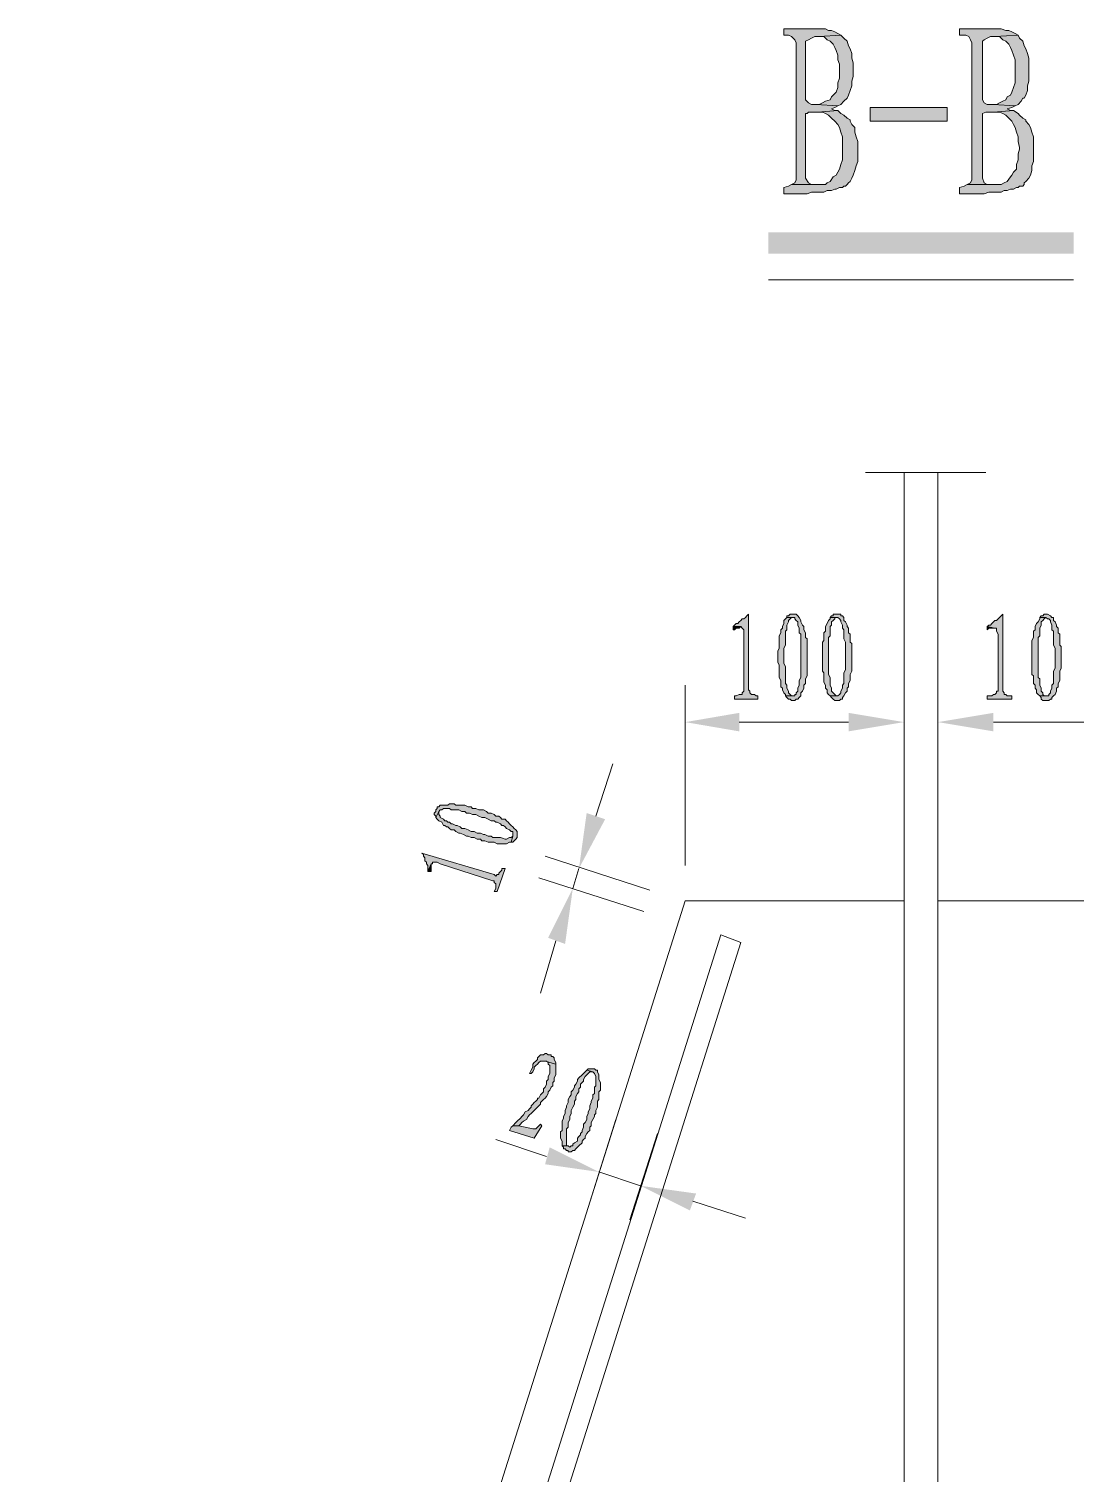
# Model space of a CAD drawing. Header units: millimetres. Extents: x 24 to 410, y 10 to 282.
# Drawn here: x 232.54 to 261.28, y 112.63 to 152.32 of the extents above; entities that cross this region are included whole.
import ezdxf

# ---------------------------------------------------------------- set-up
doc = ezdxf.new("R2010")
doc.units = ezdxf.units.MM

msp = doc.modelspace()

# ---------------------------------------------------------------- hatches: boundary and pattern name
h = msp.add_hatch(color=256)
h.dxf.hatch_style = 2
h.paths.add_polyline_path([(254.211667, 152.315333), (253.280333, 152.315333), (253.280333, 152.146), (253.407333, 152.146), (253.492, 152.103667), (253.576667, 152.019), (253.619, 151.934333), (253.619, 148.166667), (253.576667, 148.082), (253.492, 148.039667), (254.042333, 148.039667), (253.957667, 148.082), (253.873, 148.209), (253.873, 149.987), (253.915333, 149.987), (253.957667, 150.029333), (254.211667, 150.029333), (254.762, 150.071667), (254.677333, 150.071667), (254.592667, 150.114), (254.677333, 150.156333), (254.762, 150.198667), (254.169333, 150.241), (254.042333, 150.241), (253.957667, 150.283333), (253.873, 150.368), (253.873, 151.976667), (253.957667, 152.019), (254.042333, 152.061333), (254.127, 152.103667), (254.254, 152.103667), (254.846667, 152.146), (254.762, 152.188333), (254.677333, 152.230667), (254.592667, 152.273), (254.508, 152.273), (254.423333, 152.315333)])
h = msp.add_hatch(color=256)
h.dxf.hatch_style = 2
h.paths.add_polyline_path([(254.846667, 152.146), (254.254, 152.103667), (254.381, 152.103667), (254.465667, 152.019), (254.550333, 151.976667), (254.635, 151.892), (254.677333, 151.807333), (254.719667, 151.722667), (254.762, 151.595667), (254.762, 151.468667), (254.804333, 151.341667), (254.804333, 150.960667), (254.762, 150.833667), (254.762, 150.706667), (254.719667, 150.579667), (254.635, 150.495), (254.592667, 150.452667), (254.550333, 150.368), (254.423333, 150.325667), (254.338667, 150.283333), (254.254, 150.241), (254.169333, 150.241), (254.762, 150.198667), (254.846667, 150.241), (254.931333, 150.325667), (255.016, 150.410333), (255.058333, 150.495), (255.100667, 150.622), (255.143, 150.749), (255.143, 150.876), (255.185333, 151.003), (255.185333, 151.384), (255.143, 151.511), (255.143, 151.638), (255.100667, 151.765), (255.058333, 151.849667), (255.016, 151.976667), (254.931333, 152.061333)])
h = msp.add_hatch(color=256)
h.dxf.hatch_style = 2
h.paths.add_polyline_path([(259.037667, 152.315333), (258.106333, 152.315333), (258.106333, 152.146), (258.275667, 152.146), (258.360333, 152.103667), (258.402667, 152.019), (258.445, 151.934333), (258.445, 148.166667), (258.402667, 148.082), (258.318, 148.039667), (258.868333, 148.039667), (258.783667, 148.082), (258.741333, 148.209), (258.741333, 149.987), (258.826, 150.029333), (259.037667, 150.029333), (259.588, 150.071667), (259.503333, 150.071667), (259.418667, 150.114), (259.545667, 150.156333), (259.630333, 150.198667), (259.037667, 150.241), (258.868333, 150.241), (258.783667, 150.283333), (258.741333, 150.368), (258.741333, 151.976667), (258.783667, 152.019), (258.868333, 152.061333), (258.953, 152.103667), (259.08, 152.103667), (259.715, 152.146), (259.630333, 152.188333), (259.545667, 152.230667), (259.461, 152.273), (259.376333, 152.273), (259.249333, 152.315333)])
h = msp.add_hatch(color=256)
h.dxf.hatch_style = 2
h.paths.add_polyline_path([(259.715, 152.146), (259.08, 152.103667), (259.207, 152.103667), (259.291667, 152.019), (259.376333, 151.976667), (259.461, 151.892), (259.503333, 151.807333), (259.545667, 151.722667), (259.588, 151.595667), (259.630333, 151.468667), (259.630333, 150.833667), (259.588, 150.706667), (259.545667, 150.579667), (259.503333, 150.495), (259.418667, 150.452667), (259.376333, 150.368), (259.291667, 150.325667), (259.207, 150.283333), (259.122333, 150.241), (259.037667, 150.241), (259.630333, 150.198667), (259.715, 150.241), (259.799667, 150.325667), (259.842, 150.410333), (259.884333, 150.410333), (259.926667, 150.495), (259.969, 150.622), (259.969, 150.749), (260.011333, 150.876), (260.011333, 151.511), (259.969, 151.638), (259.926667, 151.765), (259.884333, 151.849667), (259.842, 151.976667), (259.757333, 152.061333)])
h = msp.add_hatch(color=256)
h.dxf.hatch_style = 2
h.paths.add_polyline_path([(254.762, 150.071667), (254.211667, 150.029333), (254.338667, 150.029333), (254.423333, 149.987), (254.508, 149.944667), (254.592667, 149.86), (254.677333, 149.775333), (254.762, 149.690667), (254.804333, 149.606), (254.846667, 149.479), (254.889, 149.352), (254.889, 148.717), (254.846667, 148.59), (254.804333, 148.463), (254.762, 148.378333), (254.719667, 148.293667), (254.635, 148.251333), (254.550333, 148.124333), (254.465667, 148.082), (254.423333, 148.039667), (254.338667, 148.039667), (253.492, 148.039667), (253.407333, 147.997333), (253.280333, 147.955), (253.280333, 147.785667), (253.365, 147.785667), (253.915333, 147.785667), (254.042333, 147.828), (254.381, 147.828), (254.465667, 147.870333), (254.592667, 147.870333), (254.677333, 147.912667), (254.719667, 147.912667), (254.804333, 147.955), (254.889, 147.955), (254.931333, 147.997333), (254.973667, 147.997333), (255.016, 148.039667), (255.058333, 148.082), (255.100667, 148.124333), (255.143, 148.209), (255.185333, 148.293667), (255.227667, 148.420667), (255.27, 148.547667), (255.312333, 148.674667), (255.312333, 149.225), (255.27, 149.352), (255.227667, 149.479), (255.227667, 149.606), (255.143, 149.690667), (255.100667, 149.775333), (255.100667, 149.817667), (255.016, 149.86), (254.931333, 149.944667), (254.846667, 149.987)])
h = msp.add_hatch(color=256)
h.dxf.hatch_style = 2
h.paths.add_polyline_path([(255.651, 150.156333), (257.767667, 150.156333), (257.767667, 149.775333), (255.651, 149.775333)])
h = msp.add_hatch(color=256)
h.dxf.hatch_style = 2
h.paths.add_polyline_path([(259.588, 150.071667), (259.037667, 150.029333), (259.207, 150.029333), (259.291667, 149.987), (259.376333, 149.944667), (259.461, 149.86), (259.545667, 149.775333), (259.588, 149.690667), (259.630333, 149.606), (259.672667, 149.479), (259.715, 149.352), (259.715, 149.225), (259.757333, 149.055667), (259.757333, 149.013333), (259.715, 148.886333), (259.715, 148.717), (259.672667, 148.59), (259.672667, 148.463), (259.588, 148.378333), (259.545667, 148.293667), (259.503333, 148.251333), (259.418667, 148.124333), (259.334, 148.082), (259.249333, 148.039667), (259.164667, 148.039667), (258.318, 148.039667), (258.233333, 147.997333), (258.106333, 147.955), (258.106333, 147.785667), (258.191, 147.785667), (258.783667, 147.785667), (258.910667, 147.828), (259.249333, 147.828), (259.334, 147.870333), (259.418667, 147.870333), (259.503333, 147.912667), (259.588, 147.912667), (259.672667, 147.955), (259.715, 147.955), (259.757333, 147.997333), (259.842, 147.997333), (259.884333, 148.039667), (259.884333, 148.082), (259.926667, 148.124333), (260.011333, 148.209), (260.053667, 148.293667), (260.096, 148.420667), (260.096, 148.547667), (260.138333, 148.674667), (260.138333, 149.352), (260.096, 149.479), (260.053667, 149.606), (260.011333, 149.690667), (259.926667, 149.775333), (259.926667, 149.817667), (259.842, 149.86), (259.757333, 149.944667), (259.715, 149.987)])
h = msp.add_hatch(color=256)
h.dxf.hatch_style = 2
h.paths.add_polyline_path([(252.857, 146.727333), (252.857, 146.134667), (261.239, 146.727333)])
h = msp.add_hatch(color=256)
h.dxf.hatch_style = 2
h.paths.add_polyline_path([(252.857, 146.134667), (261.239, 146.727333), (261.239, 146.134667)])
h = msp.add_hatch(color=256)
h.dxf.hatch_style = 2
h.paths.add_polyline_path([(252.306667, 136.228667), (252.264333, 136.186333), (252.222, 136.144), (252.179667, 136.101667), (252.137333, 136.101667), (252.095, 136.059333), (252.052667, 136.017), (252.010333, 135.974667), (251.968, 135.974667), (251.925667, 135.932333), (251.883333, 135.89), (252.095, 135.89), (252.137333, 135.847667), (252.179667, 135.805333), (252.179667, 134.112), (252.137333, 134.069667), (252.137333, 134.027333), (252.095, 134.027333), (252.052667, 134.027333), (251.968, 133.985), (251.925667, 133.985), (251.925667, 133.900333), (252.560667, 133.900333), (252.560667, 133.985), (252.518333, 133.985), (252.476, 134.027333), (252.391333, 134.027333), (252.349, 134.069667), (252.349, 134.112), (252.306667, 134.154333)])
h = msp.add_hatch(color=256)
h.dxf.hatch_style = 2
h.paths.add_polyline_path([(253.365, 136.144), (253.322667, 136.101667), (253.280333, 136.059333), (253.280333, 135.974667), (253.238, 135.89), (253.238, 135.847667), (253.195667, 135.805333), (253.195667, 135.720667), (253.153333, 135.636), (253.153333, 135.297333), (253.111, 135.212667), (253.111, 134.916333), (253.153333, 134.831667), (253.153333, 134.493), (253.195667, 134.408333), (253.195667, 134.239), (253.238, 134.196667), (253.238, 134.154333), (253.280333, 134.069667), (253.322667, 134.027333), (253.322667, 133.985), (253.492, 133.985), (253.449667, 134.027333), (253.407333, 134.069667), (253.407333, 134.112), (253.365, 134.196667), (253.365, 134.281333), (253.322667, 134.323667), (253.322667, 134.789333), (253.280333, 134.874), (253.280333, 135.297333), (253.322667, 135.382), (253.322667, 135.763), (253.365, 135.805333), (253.365, 135.932333), (253.407333, 136.017), (253.407333, 136.059333), (253.449667, 136.101667), (253.492, 136.144), (253.534333, 136.144)])
h = msp.add_hatch(color=256)
h.dxf.hatch_style = 2
h.paths.add_polyline_path([(253.534333, 136.228667), (253.449667, 136.228667), (253.407333, 136.186333), (253.365, 136.186333), (253.365, 136.144), (253.576667, 136.144), (253.576667, 136.101667), (253.619, 136.059333), (253.661333, 136.017), (253.661333, 135.932333), (253.703667, 135.847667), (253.703667, 135.720667), (253.746, 135.678333), (253.746, 135.043333), (253.746, 134.493), (253.703667, 134.408333), (253.703667, 134.281333), (253.661333, 134.196667), (253.661333, 134.112), (253.619, 134.069667), (253.619, 134.027333), (253.576667, 134.027333), (253.576667, 133.985), (253.492, 133.985), (253.322667, 133.985), (253.365, 133.942667), (253.407333, 133.900333), (253.449667, 133.900333), (253.492, 133.858), (253.576667, 133.858), (253.619, 133.900333), (253.661333, 133.900333), (253.703667, 133.942667), (253.746, 133.985), (253.746, 134.069667), (253.788333, 134.112), (253.830667, 134.196667), (253.830667, 134.281333), (253.873, 134.323667), (253.873, 134.450667), (253.915333, 134.535333), (253.915333, 135.551333), (253.873, 135.593667), (253.873, 135.720667), (253.830667, 135.805333), (253.830667, 135.89), (253.788333, 135.932333), (253.746, 136.017), (253.746, 136.059333), (253.703667, 136.144), (253.661333, 136.186333), (253.619, 136.228667)])
h = msp.add_hatch(color=256)
h.dxf.hatch_style = 2
h.paths.add_polyline_path([(254.550333, 136.144), (254.550333, 136.101667), (254.508, 136.059333), (254.465667, 135.974667), (254.423333, 135.89), (254.423333, 135.763), (254.381, 135.720667), (254.381, 135.509), (254.338667, 135.466667), (254.338667, 134.662333), (254.381, 134.62), (254.381, 134.493), (254.381, 134.408333), (254.381, 134.366), (254.423333, 134.281333), (254.423333, 134.196667), (254.465667, 134.154333), (254.465667, 134.069667), (254.508, 134.027333), (254.550333, 133.985), (254.719667, 133.985), (254.677333, 134.027333), (254.635, 134.069667), (254.592667, 134.112), (254.592667, 134.196667), (254.550333, 134.281333), (254.550333, 134.493), (254.508, 134.577667), (254.508, 135.593667), (254.550333, 135.636), (254.550333, 135.89), (254.592667, 135.932333), (254.592667, 136.017), (254.635, 136.059333), (254.677333, 136.101667), (254.677333, 136.144), (254.719667, 136.144)])
h = msp.add_hatch(color=256)
h.dxf.hatch_style = 2
h.paths.add_polyline_path([(254.719667, 136.228667), (254.635, 136.228667), (254.635, 136.186333), (254.592667, 136.186333), (254.550333, 136.144), (254.762, 136.144), (254.804333, 136.101667), (254.846667, 136.059333), (254.846667, 136.017), (254.889, 135.932333), (254.889, 135.847667), (254.931333, 135.805333), (254.931333, 135.551333), (254.973667, 135.466667), (254.973667, 135.043333), (254.973667, 134.704667), (254.931333, 134.62), (254.931333, 134.323667), (254.889, 134.281333), (254.889, 134.196667), (254.846667, 134.112), (254.846667, 134.069667), (254.804333, 134.027333), (254.762, 133.985), (254.550333, 133.985), (254.592667, 133.942667), (254.635, 133.900333), (254.677333, 133.858), (254.804333, 133.858), (254.846667, 133.900333), (254.889, 133.900333), (254.889, 133.942667), (254.931333, 133.985), (254.973667, 134.069667), (255.016, 134.112), (255.016, 134.196667), (255.058333, 134.239), (255.058333, 134.323667), (255.100667, 134.408333), (255.100667, 134.577667), (255.143, 134.662333), (255.143, 135.424333), (255.100667, 135.466667), (255.100667, 135.678333), (255.058333, 135.720667), (255.058333, 135.847667), (255.016, 135.89), (255.016, 135.932333), (254.973667, 136.017), (254.931333, 136.059333), (254.931333, 136.144), (254.889, 136.186333), (254.846667, 136.186333), (254.846667, 136.228667)])
h = msp.add_hatch(color=256)
h.dxf.hatch_style = 2
h.paths.add_polyline_path([(259.291667, 136.228667), (259.249333, 136.186333), (259.207, 136.144), (259.164667, 136.101667), (259.122333, 136.059333), (259.08, 136.059333), (259.037667, 136.017), (258.995333, 135.974667), (258.953, 135.932333), (258.910667, 135.932333), (258.868333, 135.89), (259.08, 135.847667), (259.122333, 135.847667), (259.122333, 135.805333), (259.122333, 135.763), (259.164667, 135.678333), (259.164667, 134.112), (259.122333, 134.112), (259.122333, 134.069667), (259.08, 134.027333), (259.037667, 134.027333), (258.995333, 133.985), (258.868333, 133.985), (258.868333, 133.900333), (259.545667, 133.900333), (259.545667, 133.985), (259.418667, 133.985), (259.376333, 134.027333), (259.334, 134.027333), (259.334, 134.069667), (259.291667, 134.112)])
h = msp.add_hatch(color=256)
h.dxf.hatch_style = 2
h.paths.add_polyline_path([(260.307667, 136.144), (260.307667, 136.101667), (260.265333, 136.017), (260.223, 135.974667), (260.180667, 135.89), (260.180667, 135.805333), (260.138333, 135.763), (260.138333, 135.593667), (260.096, 135.509), (260.096, 134.577667), (260.138333, 134.535333), (260.138333, 134.450667), (260.138333, 134.408333), (260.138333, 134.323667), (260.180667, 134.281333), (260.180667, 134.196667), (260.223, 134.154333), (260.223, 134.069667), (260.265333, 134.027333), (260.307667, 133.985), (260.477, 133.985), (260.434667, 133.985), (260.392333, 134.027333), (260.392333, 134.069667), (260.35, 134.112), (260.35, 134.196667), (260.307667, 134.281333), (260.307667, 134.450667), (260.265333, 134.493), (260.265333, 135.593667), (260.307667, 135.636), (260.307667, 135.847667), (260.35, 135.932333), (260.35, 136.017), (260.392333, 136.059333), (260.434667, 136.101667), (260.477, 136.144)])
h = msp.add_hatch(color=256)
h.dxf.hatch_style = 2
h.paths.add_polyline_path([(260.477, 136.228667), (260.434667, 136.228667), (260.392333, 136.186333), (260.35, 136.186333), (260.307667, 136.144), (260.477, 136.144), (260.519333, 136.101667), (260.561667, 136.101667), (260.604, 136.059333), (260.604, 136.017), (260.646333, 135.932333), (260.646333, 135.805333), (260.688667, 135.763), (260.688667, 135.382), (260.731, 135.297333), (260.731, 135.043333), (260.731, 135.001), (260.731, 134.747), (260.688667, 134.662333), (260.688667, 134.323667), (260.646333, 134.281333), (260.646333, 134.196667), (260.604, 134.112), (260.604, 134.069667), (260.561667, 134.027333), (260.561667, 133.985), (260.519333, 133.985), (260.307667, 133.985), (260.35, 133.942667), (260.35, 133.900333), (260.392333, 133.858), (260.561667, 133.858), (260.604, 133.900333), (260.646333, 133.900333), (260.646333, 133.942667), (260.688667, 133.985), (260.731, 134.027333), (260.773333, 134.112), (260.773333, 134.196667), (260.815667, 134.239), (260.815667, 134.323667), (260.858, 134.408333), (260.858, 134.662333), (260.900333, 134.747), (260.900333, 135.339667), (260.858, 135.382), (260.858, 135.678333), (260.815667, 135.720667), (260.815667, 135.847667), (260.773333, 135.89), (260.773333, 135.932333), (260.731, 136.017), (260.688667, 136.059333), (260.688667, 136.144), (260.646333, 136.144), (260.604, 136.186333), (260.519333, 136.228667)])
h = msp.add_hatch(color=256)
h.dxf.hatch_style = 2
h.paths.add_polyline_path([(251.883333, 135.89), (251.883333, 135.805333), (251.925667, 135.805333), (251.968, 135.847667), (252.052667, 135.847667), (252.095, 135.89)])
h = msp.add_hatch(color=256)
h.dxf.hatch_style = 2
h.paths.add_polyline_path([(258.868333, 135.89), (258.868333, 135.805333), (258.910667, 135.847667), (259.08, 135.847667)])
h = msp.add_hatch(color=256)
h.dxf.hatch_style = 2
h.paths.add_polyline_path([(252.052667, 133.519333), (252.052667, 133.011333), (250.571, 133.265333)])
h = msp.add_hatch(color=256)
h.dxf.hatch_style = 2
h.paths.add_polyline_path([(255.058333, 133.519333), (255.058333, 133.011333), (256.582333, 133.265333)])
h = msp.add_hatch(color=256)
h.dxf.hatch_style = 2
h.paths.add_polyline_path([(259.037667, 133.519333), (259.037667, 133.011333), (257.513667, 133.265333)])
h = msp.add_hatch(color=256)
h.dxf.hatch_style = 2
h.paths.add_polyline_path([(243.713, 130.81), (243.670667, 130.767667), (243.670667, 130.725333), (243.713, 130.683), (243.713, 130.640667), (243.797667, 130.81), (243.84, 130.852333), (243.882333, 130.852333), (243.924667, 130.894667), (244.094, 130.894667), (244.136333, 130.852333), (244.348, 130.852333), (244.432667, 130.81), (244.517333, 130.81), (244.559667, 130.767667), (244.644333, 130.767667), (244.729, 130.725333), (244.813667, 130.725333), (244.898333, 130.683), (244.983, 130.640667), (245.067667, 130.640667), (245.152333, 130.598333), (245.237, 130.556), (245.321667, 130.556), (245.364, 130.513667), (245.406333, 130.513667), (245.491, 130.471333), (245.533333, 130.429), (245.575667, 130.429), (245.618, 130.386667), (245.660333, 130.344333), (245.745, 130.302), (245.787333, 130.259667), (245.829667, 130.259667), (245.829667, 130.217333), (245.829667, 130.132667), (245.787333, 129.963333), (245.829667, 129.963333), (245.872, 130.005667), (245.914333, 130.048), (245.956667, 130.090333), (245.956667, 130.259667), (245.914333, 130.302), (245.872, 130.344333), (245.829667, 130.386667), (245.787333, 130.429), (245.745, 130.471333), (245.702667, 130.513667), (245.660333, 130.556), (245.618, 130.598333), (245.533333, 130.598333), (245.491, 130.640667), (245.448667, 130.683), (245.364, 130.683), (245.321667, 130.725333), (245.237, 130.767667), (245.152333, 130.767667), (245.11, 130.81), (245.025333, 130.852333), (244.898333, 130.852333), (244.813667, 130.894667), (244.729, 130.894667), (244.686667, 130.937), (244.602, 130.937), (244.517333, 130.979333), (244.263333, 130.979333), (244.221, 131.021667), (244.094, 131.021667), (244.051667, 130.979333), (243.84, 130.979333), (243.797667, 130.937), (243.755333, 130.937), (243.755333, 130.894667), (243.713, 130.852333)])
h = msp.add_hatch(color=256)
h.dxf.hatch_style = 2
h.paths.add_polyline_path([(243.713, 130.640667), (243.755333, 130.598333), (243.797667, 130.556), (243.882333, 130.513667), (243.924667, 130.429), (243.967, 130.429), (244.009333, 130.386667), (244.051667, 130.386667), (244.094, 130.344333), (244.136333, 130.302), (244.221, 130.302), (244.263333, 130.259667), (244.348, 130.217333), (244.390333, 130.217333), (244.475, 130.175), (244.559667, 130.132667), (244.602, 130.132667), (244.686667, 130.090333), (244.771333, 130.090333), (244.856, 130.048), (244.940667, 130.048), (244.983, 130.005667), (245.067667, 130.005667), (245.152333, 129.963333), (245.279333, 129.963333), (245.321667, 129.963333), (245.406333, 129.921), (245.660333, 129.921), (245.745, 129.963333), (245.787333, 129.963333), (245.829667, 130.132667), (245.787333, 130.090333), (245.745, 130.090333), (245.660333, 130.048), (245.618, 130.048), (245.491, 130.090333), (245.279333, 130.090333), (245.237, 130.132667), (245.152333, 130.132667), (245.067667, 130.175), (245.025333, 130.175), (244.940667, 130.217333), (244.856, 130.217333), (244.771333, 130.259667), (244.686667, 130.259667), (244.602, 130.302), (244.517333, 130.344333), (244.432667, 130.344333), (244.390333, 130.386667), (244.305667, 130.429), (244.263333, 130.429), (244.178667, 130.471333), (244.136333, 130.471333), (244.094, 130.513667), (244.051667, 130.513667), (244.009333, 130.556), (243.967, 130.556), (243.924667, 130.598333), (243.84, 130.640667), (243.84, 130.683), (243.797667, 130.725333), (243.797667, 130.81)])
h = msp.add_hatch(color=256)
h.dxf.hatch_style = 2
h.paths.add_polyline_path([(247.861667, 130.767667), (248.369667, 130.598333), (247.65, 129.243667)])
h = msp.add_hatch(color=256)
h.dxf.hatch_style = 2
h.paths.add_polyline_path([(243.332, 129.667), (243.374333, 129.624667), (243.374333, 129.582333), (243.416667, 129.54), (243.416667, 129.455333), (243.459, 129.413), (243.459, 129.370667), (243.501333, 129.328333), (243.501333, 129.159), (243.586, 129.370667), (243.628333, 129.370667), (243.628333, 129.413), (243.755333, 129.413), (243.84, 129.370667), (245.279333, 128.905), (245.321667, 128.905), (245.321667, 128.862667), (245.364, 128.820333), (245.364, 128.693333), (245.321667, 128.608667), (245.406333, 128.608667), (245.618, 129.243667), (245.533333, 129.243667), (245.533333, 129.201333), (245.491, 129.159), (245.448667, 129.116667), (245.448667, 129.074333), (245.406333, 129.074333), (245.364, 129.032), (245.321667, 129.074333)])
h = msp.add_hatch(color=256)
h.dxf.hatch_style = 2
h.paths.add_polyline_path([(243.501333, 129.159), (243.586, 129.159), (243.586, 129.201333), (243.586, 129.370667)])
h = msp.add_hatch(color=256)
h.dxf.hatch_style = 2
h.paths.add_polyline_path([(246.803333, 127.338667), (247.269, 127.169333), (247.480667, 128.693333)])
h = msp.add_hatch(color=256)
h.dxf.hatch_style = 2
h.paths.add_polyline_path([(247.015, 123.867333), (246.718667, 123.952), (246.761, 123.952), (246.803333, 123.909667), (246.803333, 123.867333), (246.845667, 123.825), (246.845667, 123.613333), (246.803333, 123.528667), (246.803333, 123.444), (246.761, 123.401667), (246.761, 123.317), (246.718667, 123.232333), (246.676333, 123.19), (246.676333, 123.105333), (246.634, 123.063), (246.591667, 123.020667), (246.549333, 122.936), (246.507, 122.936), (246.507, 122.893667), (246.464667, 122.851333), (246.422333, 122.809), (246.38, 122.766667), (246.337667, 122.724333), (246.337667, 122.682), (246.295333, 122.639667), (246.253, 122.597333), (246.168333, 122.555), (246.126, 122.470333), (246.083667, 122.428), (246.041333, 122.385667), (245.956667, 122.301), (245.914333, 122.258667), (245.829667, 122.174), (245.999, 122.174), (246.041333, 122.216333), (246.083667, 122.258667), (246.126, 122.301), (246.210667, 122.343333), (246.253, 122.428), (246.295333, 122.470333), (246.337667, 122.512667), (246.38, 122.555), (246.422333, 122.597333), (246.464667, 122.639667), (246.507, 122.682), (246.549333, 122.724333), (246.591667, 122.766667), (246.591667, 122.809), (246.634, 122.851333), (246.676333, 122.893667), (246.718667, 122.936), (246.761, 122.978333), (246.803333, 123.063), (246.803333, 123.105333), (246.845667, 123.147667), (246.888, 123.232333), (246.930333, 123.274667), (246.930333, 123.359333), (246.972667, 123.401667), (246.972667, 123.486333), (247.015, 123.571)])
h = msp.add_hatch(color=256)
h.dxf.hatch_style = 2
h.paths.add_polyline_path([(246.845667, 124.121333), (246.803333, 124.121333), (246.761, 124.163667), (246.718667, 124.163667), (246.676333, 124.121333), (246.591667, 124.121333), (246.549333, 124.079), (246.507, 124.036667), (246.507, 123.994333), (246.464667, 123.952), (246.422333, 123.909667), (246.38, 123.867333), (246.38, 123.782667), (246.337667, 123.698), (246.295333, 123.613333), (246.337667, 123.613333), (246.38, 123.655667), (246.422333, 123.740333), (246.422333, 123.782667), (246.464667, 123.825), (246.507, 123.867333), (246.549333, 123.909667), (246.591667, 123.952), (246.676333, 123.952), (246.718667, 123.952), (247.015, 123.867333), (247.015, 123.909667), (246.972667, 123.994333), (246.972667, 124.036667), (246.930333, 124.079), (246.888, 124.079), (246.888, 124.121333)])
h = msp.add_hatch(color=256)
h.dxf.hatch_style = 2
h.paths.add_polyline_path([(247.861667, 123.698), (247.819333, 123.655667), (247.777, 123.613333), (247.734667, 123.571), (247.65, 123.486333), (247.607667, 123.444), (247.607667, 123.401667), (247.565333, 123.317), (247.523, 123.274667), (247.523, 123.232333), (247.480667, 123.147667), (247.438333, 123.105333), (247.438333, 123.020667), (247.396, 122.978333), (247.353667, 122.893667), (247.353667, 122.809), (247.311333, 122.724333), (247.311333, 122.682), (247.269, 122.597333), (247.269, 122.512667), (247.226667, 122.428), (247.226667, 122.385667), (247.184333, 122.301), (247.184333, 122.174), (247.184333, 122.089333), (247.184333, 122.047), (247.142, 122.004667), (247.142, 121.835333), (247.184333, 121.750667), (247.184333, 121.623667), (247.353667, 121.623667), (247.311333, 121.623667), (247.311333, 121.666), (247.311333, 122.089333), (247.353667, 122.131667), (247.353667, 122.258667), (247.396, 122.343333), (247.396, 122.428), (247.438333, 122.512667), (247.438333, 122.597333), (247.480667, 122.682), (247.523, 122.766667), (247.523, 122.851333), (247.565333, 122.893667), (247.565333, 122.978333), (247.607667, 123.063), (247.65, 123.105333), (247.65, 123.19), (247.692333, 123.232333), (247.692333, 123.317), (247.734667, 123.359333), (247.777, 123.401667), (247.777, 123.444), (247.819333, 123.528667), (247.861667, 123.571), (247.904, 123.613333), (247.946333, 123.655667), (248.031, 123.655667)])
h = msp.add_hatch(color=256)
h.dxf.hatch_style = 2
h.paths.add_polyline_path([(248.073333, 123.740333), (247.904, 123.740333), (247.861667, 123.698), (248.031, 123.655667), (248.073333, 123.613333), (248.115667, 123.528667), (248.115667, 123.274667), (248.073333, 123.232333), (248.073333, 123.063), (248.031, 123.020667), (248.031, 122.936), (247.988667, 122.851333), (247.988667, 122.809), (247.946333, 122.724333), (247.946333, 122.639667), (247.904, 122.555), (247.904, 122.512667), (247.861667, 122.428), (247.861667, 122.343333), (247.819333, 122.258667), (247.777, 122.216333), (247.777, 122.131667), (247.734667, 122.047), (247.734667, 122.004667), (247.692333, 121.962333), (247.692333, 121.92), (247.65, 121.877667), (247.607667, 121.835333), (247.607667, 121.750667), (247.523, 121.708333), (247.480667, 121.666), (247.480667, 121.623667), (247.438333, 121.623667), (247.396, 121.581333), (247.353667, 121.623667), (247.184333, 121.623667), (247.226667, 121.581333), (247.226667, 121.539), (247.269, 121.539), (247.311333, 121.496667), (247.353667, 121.496667), (247.353667, 121.454333), (247.438333, 121.454333), (247.480667, 121.496667), (247.523, 121.496667), (247.565333, 121.539), (247.607667, 121.581333), (247.65, 121.623667), (247.734667, 121.708333), (247.734667, 121.750667), (247.777, 121.793), (247.819333, 121.835333), (247.819333, 121.877667), (247.861667, 121.962333), (247.904, 122.004667), (247.946333, 122.047), (247.946333, 122.131667), (247.988667, 122.174), (247.988667, 122.258667), (248.031, 122.343333), (248.073333, 122.428), (248.073333, 122.470333), (248.115667, 122.512667), (248.115667, 122.597333), (248.158, 122.682), (248.158, 122.851333), (248.200333, 122.893667), (248.200333, 123.105333), (248.242667, 123.147667), (248.242667, 123.359333), (248.200333, 123.444), (248.200333, 123.571), (248.158, 123.655667), (248.158, 123.698), (248.115667, 123.698)])
h = msp.add_hatch(color=256)
h.dxf.hatch_style = 2
h.paths.add_polyline_path([(246.634, 122.174), (246.591667, 122.216333), (246.549333, 122.174), (246.507, 122.131667), (246.464667, 122.089333), (246.38, 122.089333), (245.999, 122.174), (245.829667, 122.174), (245.787333, 122.131667), (245.745, 122.047), (246.422333, 121.835333)])
h = msp.add_hatch(color=256)
h.dxf.hatch_style = 2
h.paths.add_polyline_path([(246.845667, 121.581333), (246.718667, 121.115667), (248.200333, 120.904)])
h = msp.add_hatch(color=256)
h.dxf.hatch_style = 2
h.paths.add_polyline_path([(250.867333, 120.311333), (250.698, 119.845667), (249.343333, 120.523)])

# ---------------------------------------------------------------- linework, layer by layer
at = {"lineweight": 0}
for points in [[(254.211667, 152.315333), (253.280333, 152.315333), (253.280333, 152.146), (253.407333, 152.146), (253.492, 152.103667), (253.576667, 152.019), (253.619, 151.934333), (253.619, 148.166667), (253.576667, 148.082), (253.492, 148.039667), (254.042333, 148.039667), (253.957667, 148.082), (253.873, 148.209), (253.873, 149.987), (253.915333, 149.987), (253.957667, 150.029333), (254.211667, 150.029333), (254.762, 150.071667), (254.677333, 150.071667), (254.592667, 150.114), (254.677333, 150.156333), (254.762, 150.198667), (254.169333, 150.241), (254.042333, 150.241), (253.957667, 150.283333), (253.873, 150.368), (253.873, 151.976667), (253.957667, 152.019), (254.042333, 152.061333), (254.127, 152.103667), (254.254, 152.103667), (254.846667, 152.146), (254.762, 152.188333), (254.677333, 152.230667), (254.592667, 152.273), (254.508, 152.273), (254.423333, 152.315333)], [(254.846667, 152.146), (254.254, 152.103667), (254.381, 152.103667), (254.465667, 152.019), (254.550333, 151.976667), (254.635, 151.892), (254.677333, 151.807333), (254.719667, 151.722667), (254.762, 151.595667), (254.762, 151.468667), (254.804333, 151.341667), (254.804333, 150.960667), (254.762, 150.833667), (254.762, 150.706667), (254.719667, 150.579667), (254.635, 150.495), (254.592667, 150.452667), (254.550333, 150.368), (254.423333, 150.325667), (254.338667, 150.283333), (254.254, 150.241), (254.169333, 150.241), (254.762, 150.198667), (254.846667, 150.241), (254.931333, 150.325667), (255.016, 150.410333), (255.058333, 150.495), (255.100667, 150.622), (255.143, 150.749), (255.143, 150.876), (255.185333, 151.003), (255.185333, 151.384), (255.143, 151.511), (255.143, 151.638), (255.100667, 151.765), (255.058333, 151.849667), (255.016, 151.976667), (254.931333, 152.061333)], [(259.037667, 152.315333), (258.106333, 152.315333), (258.106333, 152.146), (258.275667, 152.146), (258.360333, 152.103667), (258.402667, 152.019), (258.445, 151.934333), (258.445, 148.166667), (258.402667, 148.082), (258.318, 148.039667), (258.868333, 148.039667), (258.783667, 148.082), (258.741333, 148.209), (258.741333, 149.987), (258.826, 150.029333), (259.037667, 150.029333), (259.588, 150.071667), (259.503333, 150.071667), (259.418667, 150.114), (259.545667, 150.156333), (259.630333, 150.198667), (259.037667, 150.241), (258.868333, 150.241), (258.783667, 150.283333), (258.741333, 150.368), (258.741333, 151.976667), (258.783667, 152.019), (258.868333, 152.061333), (258.953, 152.103667), (259.08, 152.103667), (259.715, 152.146), (259.630333, 152.188333), (259.545667, 152.230667), (259.461, 152.273), (259.376333, 152.273), (259.249333, 152.315333)], [(259.715, 152.146), (259.08, 152.103667), (259.207, 152.103667), (259.291667, 152.019), (259.376333, 151.976667), (259.461, 151.892), (259.503333, 151.807333), (259.545667, 151.722667), (259.588, 151.595667), (259.630333, 151.468667), (259.630333, 150.833667), (259.588, 150.706667), (259.545667, 150.579667), (259.503333, 150.495), (259.418667, 150.452667), (259.376333, 150.368), (259.291667, 150.325667), (259.207, 150.283333), (259.122333, 150.241), (259.037667, 150.241), (259.630333, 150.198667), (259.715, 150.241), (259.799667, 150.325667), (259.842, 150.410333), (259.884333, 150.410333), (259.926667, 150.495), (259.969, 150.622), (259.969, 150.749), (260.011333, 150.876), (260.011333, 151.511), (259.969, 151.638), (259.926667, 151.765), (259.884333, 151.849667), (259.842, 151.976667), (259.757333, 152.061333)], [(254.762, 150.071667), (254.211667, 150.029333), (254.338667, 150.029333), (254.423333, 149.987), (254.508, 149.944667), (254.592667, 149.86), (254.677333, 149.775333), (254.762, 149.690667), (254.804333, 149.606), (254.846667, 149.479), (254.889, 149.352), (254.889, 148.717), (254.846667, 148.59), (254.804333, 148.463), (254.762, 148.378333), (254.719667, 148.293667), (254.635, 148.251333), (254.550333, 148.124333), (254.465667, 148.082), (254.423333, 148.039667), (254.338667, 148.039667), (253.492, 148.039667), (253.407333, 147.997333), (253.280333, 147.955), (253.280333, 147.785667), (253.365, 147.785667), (253.915333, 147.785667), (254.042333, 147.828), (254.381, 147.828), (254.465667, 147.870333), (254.592667, 147.870333), (254.677333, 147.912667), (254.719667, 147.912667), (254.804333, 147.955), (254.889, 147.955), (254.931333, 147.997333), (254.973667, 147.997333), (255.016, 148.039667), (255.058333, 148.082), (255.100667, 148.124333), (255.143, 148.209), (255.185333, 148.293667), (255.227667, 148.420667), (255.27, 148.547667), (255.312333, 148.674667), (255.312333, 149.225), (255.27, 149.352), (255.227667, 149.479), (255.227667, 149.606), (255.143, 149.690667), (255.100667, 149.775333), (255.100667, 149.817667), (255.016, 149.86), (254.931333, 149.944667), (254.846667, 149.987)], [(255.651, 150.156333), (257.767667, 150.156333), (257.767667, 149.775333), (255.651, 149.775333)], [(259.588, 150.071667), (259.037667, 150.029333), (259.207, 150.029333), (259.291667, 149.987), (259.376333, 149.944667), (259.461, 149.86), (259.545667, 149.775333), (259.588, 149.690667), (259.630333, 149.606), (259.672667, 149.479), (259.715, 149.352), (259.715, 149.225), (259.757333, 149.055667), (259.757333, 149.013333), (259.715, 148.886333), (259.715, 148.717), (259.672667, 148.59), (259.672667, 148.463), (259.588, 148.378333), (259.545667, 148.293667), (259.503333, 148.251333), (259.418667, 148.124333), (259.334, 148.082), (259.249333, 148.039667), (259.164667, 148.039667), (258.318, 148.039667), (258.233333, 147.997333), (258.106333, 147.955), (258.106333, 147.785667), (258.191, 147.785667), (258.783667, 147.785667), (258.910667, 147.828), (259.249333, 147.828), (259.334, 147.870333), (259.418667, 147.870333), (259.503333, 147.912667), (259.588, 147.912667), (259.672667, 147.955), (259.715, 147.955), (259.757333, 147.997333), (259.842, 147.997333), (259.884333, 148.039667), (259.884333, 148.082), (259.926667, 148.124333), (260.011333, 148.209), (260.053667, 148.293667), (260.096, 148.420667), (260.096, 148.547667), (260.138333, 148.674667), (260.138333, 149.352), (260.096, 149.479), (260.053667, 149.606), (260.011333, 149.690667), (259.926667, 149.775333), (259.926667, 149.817667), (259.842, 149.86), (259.757333, 149.944667), (259.715, 149.987)], [(252.306667, 136.228667), (252.264333, 136.186333), (252.222, 136.144), (252.179667, 136.101667), (252.137333, 136.101667), (252.095, 136.059333), (252.052667, 136.017), (252.010333, 135.974667), (251.968, 135.974667), (251.925667, 135.932333), (251.883333, 135.89), (252.095, 135.89), (252.137333, 135.847667), (252.179667, 135.805333), (252.179667, 134.112), (252.137333, 134.069667), (252.137333, 134.027333), (252.095, 134.027333), (252.052667, 134.027333), (251.968, 133.985), (251.925667, 133.985), (251.925667, 133.900333), (252.560667, 133.900333), (252.560667, 133.985), (252.518333, 133.985), (252.476, 134.027333), (252.391333, 134.027333), (252.349, 134.069667), (252.349, 134.112), (252.306667, 134.154333)], [(253.365, 136.144), (253.322667, 136.101667), (253.280333, 136.059333), (253.280333, 135.974667), (253.238, 135.89), (253.238, 135.847667), (253.195667, 135.805333), (253.195667, 135.720667), (253.153333, 135.636), (253.153333, 135.297333), (253.111, 135.212667), (253.111, 134.916333), (253.153333, 134.831667), (253.153333, 134.493), (253.195667, 134.408333), (253.195667, 134.239), (253.238, 134.196667), (253.238, 134.154333), (253.280333, 134.069667), (253.322667, 134.027333), (253.322667, 133.985), (253.492, 133.985), (253.449667, 134.027333), (253.407333, 134.069667), (253.407333, 134.112), (253.365, 134.196667), (253.365, 134.281333), (253.322667, 134.323667), (253.322667, 134.789333), (253.280333, 134.874), (253.280333, 135.297333), (253.322667, 135.382), (253.322667, 135.763), (253.365, 135.805333), (253.365, 135.932333), (253.407333, 136.017), (253.407333, 136.059333), (253.449667, 136.101667), (253.492, 136.144), (253.534333, 136.144)], [(253.534333, 136.228667), (253.449667, 136.228667), (253.407333, 136.186333), (253.365, 136.186333), (253.365, 136.144), (253.576667, 136.144), (253.576667, 136.101667), (253.619, 136.059333), (253.661333, 136.017), (253.661333, 135.932333), (253.703667, 135.847667), (253.703667, 135.720667), (253.746, 135.678333), (253.746, 135.043333), (253.746, 134.493), (253.703667, 134.408333), (253.703667, 134.281333), (253.661333, 134.196667), (253.661333, 134.112), (253.619, 134.069667), (253.619, 134.027333), (253.576667, 134.027333), (253.576667, 133.985), (253.492, 133.985), (253.322667, 133.985), (253.365, 133.942667), (253.407333, 133.900333), (253.449667, 133.900333), (253.492, 133.858), (253.576667, 133.858), (253.619, 133.900333), (253.661333, 133.900333), (253.703667, 133.942667), (253.746, 133.985), (253.746, 134.069667), (253.788333, 134.112), (253.830667, 134.196667), (253.830667, 134.281333), (253.873, 134.323667), (253.873, 134.450667), (253.915333, 134.535333), (253.915333, 135.551333), (253.873, 135.593667), (253.873, 135.720667), (253.830667, 135.805333), (253.830667, 135.89), (253.788333, 135.932333), (253.746, 136.017), (253.746, 136.059333), (253.703667, 136.144), (253.661333, 136.186333), (253.619, 136.228667)], [(254.550333, 136.144), (254.550333, 136.101667), (254.508, 136.059333), (254.465667, 135.974667), (254.423333, 135.89), (254.423333, 135.763), (254.381, 135.720667), (254.381, 135.509), (254.338667, 135.466667), (254.338667, 134.662333), (254.381, 134.62), (254.381, 134.493), (254.381, 134.408333), (254.381, 134.366), (254.423333, 134.281333), (254.423333, 134.196667), (254.465667, 134.154333), (254.465667, 134.069667), (254.508, 134.027333), (254.550333, 133.985), (254.719667, 133.985), (254.677333, 134.027333), (254.635, 134.069667), (254.592667, 134.112), (254.592667, 134.196667), (254.550333, 134.281333), (254.550333, 134.493), (254.508, 134.577667), (254.508, 135.593667), (254.550333, 135.636), (254.550333, 135.89), (254.592667, 135.932333), (254.592667, 136.017), (254.635, 136.059333), (254.677333, 136.101667), (254.677333, 136.144), (254.719667, 136.144)], [(254.719667, 136.228667), (254.635, 136.228667), (254.635, 136.186333), (254.592667, 136.186333), (254.550333, 136.144), (254.762, 136.144), (254.804333, 136.101667), (254.846667, 136.059333), (254.846667, 136.017), (254.889, 135.932333), (254.889, 135.847667), (254.931333, 135.805333), (254.931333, 135.551333), (254.973667, 135.466667), (254.973667, 135.043333), (254.973667, 134.704667), (254.931333, 134.62), (254.931333, 134.323667), (254.889, 134.281333), (254.889, 134.196667), (254.846667, 134.112), (254.846667, 134.069667), (254.804333, 134.027333), (254.762, 133.985), (254.550333, 133.985), (254.592667, 133.942667), (254.635, 133.900333), (254.677333, 133.858), (254.804333, 133.858), (254.846667, 133.900333), (254.889, 133.900333), (254.889, 133.942667), (254.931333, 133.985), (254.973667, 134.069667), (255.016, 134.112), (255.016, 134.196667), (255.058333, 134.239), (255.058333, 134.323667), (255.100667, 134.408333), (255.100667, 134.577667), (255.143, 134.662333), (255.143, 135.424333), (255.100667, 135.466667), (255.100667, 135.678333), (255.058333, 135.720667), (255.058333, 135.847667), (255.016, 135.89), (255.016, 135.932333), (254.973667, 136.017), (254.931333, 136.059333), (254.931333, 136.144), (254.889, 136.186333), (254.846667, 136.186333), (254.846667, 136.228667)], [(259.291667, 136.228667), (259.249333, 136.186333), (259.207, 136.144), (259.164667, 136.101667), (259.122333, 136.059333), (259.08, 136.059333), (259.037667, 136.017), (258.995333, 135.974667), (258.953, 135.932333), (258.910667, 135.932333), (258.868333, 135.89), (259.08, 135.847667), (259.122333, 135.847667), (259.122333, 135.805333), (259.122333, 135.763), (259.164667, 135.678333), (259.164667, 134.112), (259.122333, 134.112), (259.122333, 134.069667), (259.08, 134.027333), (259.037667, 134.027333), (258.995333, 133.985), (258.868333, 133.985), (258.868333, 133.900333), (259.545667, 133.900333), (259.545667, 133.985), (259.418667, 133.985), (259.376333, 134.027333), (259.334, 134.027333), (259.334, 134.069667), (259.291667, 134.112)], [(260.307667, 136.144), (260.307667, 136.101667), (260.265333, 136.017), (260.223, 135.974667), (260.180667, 135.89), (260.180667, 135.805333), (260.138333, 135.763), (260.138333, 135.593667), (260.096, 135.509), (260.096, 134.577667), (260.138333, 134.535333), (260.138333, 134.450667), (260.138333, 134.408333), (260.138333, 134.323667), (260.180667, 134.281333), (260.180667, 134.196667), (260.223, 134.154333), (260.223, 134.069667), (260.265333, 134.027333), (260.307667, 133.985), (260.477, 133.985), (260.434667, 133.985), (260.392333, 134.027333), (260.392333, 134.069667), (260.35, 134.112), (260.35, 134.196667), (260.307667, 134.281333), (260.307667, 134.450667), (260.265333, 134.493), (260.265333, 135.593667), (260.307667, 135.636), (260.307667, 135.847667), (260.35, 135.932333), (260.35, 136.017), (260.392333, 136.059333), (260.434667, 136.101667), (260.477, 136.144)], [(260.477, 136.228667), (260.434667, 136.228667), (260.392333, 136.186333), (260.35, 136.186333), (260.307667, 136.144), (260.477, 136.144), (260.519333, 136.101667), (260.561667, 136.101667), (260.604, 136.059333), (260.604, 136.017), (260.646333, 135.932333), (260.646333, 135.805333), (260.688667, 135.763), (260.688667, 135.382), (260.731, 135.297333), (260.731, 135.043333), (260.731, 135.001), (260.731, 134.747), (260.688667, 134.662333), (260.688667, 134.323667), (260.646333, 134.281333), (260.646333, 134.196667), (260.604, 134.112), (260.604, 134.069667), (260.561667, 134.027333), (260.561667, 133.985), (260.519333, 133.985), (260.307667, 133.985), (260.35, 133.942667), (260.35, 133.900333), (260.392333, 133.858), (260.561667, 133.858), (260.604, 133.900333), (260.646333, 133.900333), (260.646333, 133.942667), (260.688667, 133.985), (260.731, 134.027333), (260.773333, 134.112), (260.773333, 134.196667), (260.815667, 134.239), (260.815667, 134.323667), (260.858, 134.408333), (260.858, 134.662333), (260.900333, 134.747), (260.900333, 135.339667), (260.858, 135.382), (260.858, 135.678333), (260.815667, 135.720667), (260.815667, 135.847667), (260.773333, 135.89), (260.773333, 135.932333), (260.731, 136.017), (260.688667, 136.059333), (260.688667, 136.144), (260.646333, 136.144), (260.604, 136.186333), (260.519333, 136.228667)], [(251.883333, 135.89), (251.883333, 135.805333), (251.925667, 135.805333), (251.968, 135.847667), (252.052667, 135.847667), (252.095, 135.89)], [(258.868333, 135.89), (258.868333, 135.805333), (258.910667, 135.847667), (259.08, 135.847667)], [(243.713, 130.81), (243.670667, 130.767667), (243.670667, 130.725333), (243.713, 130.683), (243.713, 130.640667), (243.797667, 130.81), (243.84, 130.852333), (243.882333, 130.852333), (243.924667, 130.894667), (244.094, 130.894667), (244.136333, 130.852333), (244.348, 130.852333), (244.432667, 130.81), (244.517333, 130.81), (244.559667, 130.767667), (244.644333, 130.767667), (244.729, 130.725333), (244.813667, 130.725333), (244.898333, 130.683), (244.983, 130.640667), (245.067667, 130.640667), (245.152333, 130.598333), (245.237, 130.556), (245.321667, 130.556), (245.364, 130.513667), (245.406333, 130.513667), (245.491, 130.471333), (245.533333, 130.429), (245.575667, 130.429), (245.618, 130.386667), (245.660333, 130.344333), (245.745, 130.302), (245.787333, 130.259667), (245.829667, 130.259667), (245.829667, 130.217333), (245.829667, 130.132667), (245.787333, 129.963333), (245.829667, 129.963333), (245.872, 130.005667), (245.914333, 130.048), (245.956667, 130.090333), (245.956667, 130.259667), (245.914333, 130.302), (245.872, 130.344333), (245.829667, 130.386667), (245.787333, 130.429), (245.745, 130.471333), (245.702667, 130.513667), (245.660333, 130.556), (245.618, 130.598333), (245.533333, 130.598333), (245.491, 130.640667), (245.448667, 130.683), (245.364, 130.683), (245.321667, 130.725333), (245.237, 130.767667), (245.152333, 130.767667), (245.11, 130.81), (245.025333, 130.852333), (244.898333, 130.852333), (244.813667, 130.894667), (244.729, 130.894667), (244.686667, 130.937), (244.602, 130.937), (244.517333, 130.979333), (244.263333, 130.979333), (244.221, 131.021667), (244.094, 131.021667), (244.051667, 130.979333), (243.84, 130.979333), (243.797667, 130.937), (243.755333, 130.937), (243.755333, 130.894667), (243.713, 130.852333)], [(243.713, 130.640667), (243.755333, 130.598333), (243.797667, 130.556), (243.882333, 130.513667), (243.924667, 130.429), (243.967, 130.429), (244.009333, 130.386667), (244.051667, 130.386667), (244.094, 130.344333), (244.136333, 130.302), (244.221, 130.302), (244.263333, 130.259667), (244.348, 130.217333), (244.390333, 130.217333), (244.475, 130.175), (244.559667, 130.132667), (244.602, 130.132667), (244.686667, 130.090333), (244.771333, 130.090333), (244.856, 130.048), (244.940667, 130.048), (244.983, 130.005667), (245.067667, 130.005667), (245.152333, 129.963333), (245.279333, 129.963333), (245.321667, 129.963333), (245.406333, 129.921), (245.660333, 129.921), (245.745, 129.963333), (245.787333, 129.963333), (245.829667, 130.132667), (245.787333, 130.090333), (245.745, 130.090333), (245.660333, 130.048), (245.618, 130.048), (245.491, 130.090333), (245.279333, 130.090333), (245.237, 130.132667), (245.152333, 130.132667), (245.067667, 130.175), (245.025333, 130.175), (244.940667, 130.217333), (244.856, 130.217333), (244.771333, 130.259667), (244.686667, 130.259667), (244.602, 130.302), (244.517333, 130.344333), (244.432667, 130.344333), (244.390333, 130.386667), (244.305667, 130.429), (244.263333, 130.429), (244.178667, 130.471333), (244.136333, 130.471333), (244.094, 130.513667), (244.051667, 130.513667), (244.009333, 130.556), (243.967, 130.556), (243.924667, 130.598333), (243.84, 130.640667), (243.84, 130.683), (243.797667, 130.725333), (243.797667, 130.81)], [(243.332, 129.667), (243.374333, 129.624667), (243.374333, 129.582333), (243.416667, 129.54), (243.416667, 129.455333), (243.459, 129.413), (243.459, 129.370667), (243.501333, 129.328333), (243.501333, 129.159), (243.586, 129.370667), (243.628333, 129.370667), (243.628333, 129.413), (243.755333, 129.413), (243.84, 129.370667), (245.279333, 128.905), (245.321667, 128.905), (245.321667, 128.862667), (245.364, 128.820333), (245.364, 128.693333), (245.321667, 128.608667), (245.406333, 128.608667), (245.618, 129.243667), (245.533333, 129.243667), (245.533333, 129.201333), (245.491, 129.159), (245.448667, 129.116667), (245.448667, 129.074333), (245.406333, 129.074333), (245.364, 129.032), (245.321667, 129.074333)], [(243.501333, 129.159), (243.586, 129.159), (243.586, 129.201333), (243.586, 129.370667)], [(247.015, 123.867333), (246.718667, 123.952), (246.761, 123.952), (246.803333, 123.909667), (246.803333, 123.867333), (246.845667, 123.825), (246.845667, 123.613333), (246.803333, 123.528667), (246.803333, 123.444), (246.761, 123.401667), (246.761, 123.317), (246.718667, 123.232333), (246.676333, 123.19), (246.676333, 123.105333), (246.634, 123.063), (246.591667, 123.020667), (246.549333, 122.936), (246.507, 122.936), (246.507, 122.893667), (246.464667, 122.851333), (246.422333, 122.809), (246.38, 122.766667), (246.337667, 122.724333), (246.337667, 122.682), (246.295333, 122.639667), (246.253, 122.597333), (246.168333, 122.555), (246.126, 122.470333), (246.083667, 122.428), (246.041333, 122.385667), (245.956667, 122.301), (245.914333, 122.258667), (245.829667, 122.174), (245.999, 122.174), (246.041333, 122.216333), (246.083667, 122.258667), (246.126, 122.301), (246.210667, 122.343333), (246.253, 122.428), (246.295333, 122.470333), (246.337667, 122.512667), (246.38, 122.555), (246.422333, 122.597333), (246.464667, 122.639667), (246.507, 122.682), (246.549333, 122.724333), (246.591667, 122.766667), (246.591667, 122.809), (246.634, 122.851333), (246.676333, 122.893667), (246.718667, 122.936), (246.761, 122.978333), (246.803333, 123.063), (246.803333, 123.105333), (246.845667, 123.147667), (246.888, 123.232333), (246.930333, 123.274667), (246.930333, 123.359333), (246.972667, 123.401667), (246.972667, 123.486333), (247.015, 123.571)], [(246.845667, 124.121333), (246.803333, 124.121333), (246.761, 124.163667), (246.718667, 124.163667), (246.676333, 124.121333), (246.591667, 124.121333), (246.549333, 124.079), (246.507, 124.036667), (246.507, 123.994333), (246.464667, 123.952), (246.422333, 123.909667), (246.38, 123.867333), (246.38, 123.782667), (246.337667, 123.698), (246.295333, 123.613333), (246.337667, 123.613333), (246.38, 123.655667), (246.422333, 123.740333), (246.422333, 123.782667), (246.464667, 123.825), (246.507, 123.867333), (246.549333, 123.909667), (246.591667, 123.952), (246.676333, 123.952), (246.718667, 123.952), (247.015, 123.867333), (247.015, 123.909667), (246.972667, 123.994333), (246.972667, 124.036667), (246.930333, 124.079), (246.888, 124.079), (246.888, 124.121333)], [(247.861667, 123.698), (247.819333, 123.655667), (247.777, 123.613333), (247.734667, 123.571), (247.65, 123.486333), (247.607667, 123.444), (247.607667, 123.401667), (247.565333, 123.317), (247.523, 123.274667), (247.523, 123.232333), (247.480667, 123.147667), (247.438333, 123.105333), (247.438333, 123.020667), (247.396, 122.978333), (247.353667, 122.893667), (247.353667, 122.809), (247.311333, 122.724333), (247.311333, 122.682), (247.269, 122.597333), (247.269, 122.512667), (247.226667, 122.428), (247.226667, 122.385667), (247.184333, 122.301), (247.184333, 122.174), (247.184333, 122.089333), (247.184333, 122.047), (247.142, 122.004667), (247.142, 121.835333), (247.184333, 121.750667), (247.184333, 121.623667), (247.353667, 121.623667), (247.311333, 121.623667), (247.311333, 121.666), (247.311333, 122.089333), (247.353667, 122.131667), (247.353667, 122.258667), (247.396, 122.343333), (247.396, 122.428), (247.438333, 122.512667), (247.438333, 122.597333), (247.480667, 122.682), (247.523, 122.766667), (247.523, 122.851333), (247.565333, 122.893667), (247.565333, 122.978333), (247.607667, 123.063), (247.65, 123.105333), (247.65, 123.19), (247.692333, 123.232333), (247.692333, 123.317), (247.734667, 123.359333), (247.777, 123.401667), (247.777, 123.444), (247.819333, 123.528667), (247.861667, 123.571), (247.904, 123.613333), (247.946333, 123.655667), (248.031, 123.655667)], [(248.073333, 123.740333), (247.904, 123.740333), (247.861667, 123.698), (248.031, 123.655667), (248.073333, 123.613333), (248.115667, 123.528667), (248.115667, 123.274667), (248.073333, 123.232333), (248.073333, 123.063), (248.031, 123.020667), (248.031, 122.936), (247.988667, 122.851333), (247.988667, 122.809), (247.946333, 122.724333), (247.946333, 122.639667), (247.904, 122.555), (247.904, 122.512667), (247.861667, 122.428), (247.861667, 122.343333), (247.819333, 122.258667), (247.777, 122.216333), (247.777, 122.131667), (247.734667, 122.047), (247.734667, 122.004667), (247.692333, 121.962333), (247.692333, 121.92), (247.65, 121.877667), (247.607667, 121.835333), (247.607667, 121.750667), (247.523, 121.708333), (247.480667, 121.666), (247.480667, 121.623667), (247.438333, 121.623667), (247.396, 121.581333), (247.353667, 121.623667), (247.184333, 121.623667), (247.226667, 121.581333), (247.226667, 121.539), (247.269, 121.539), (247.311333, 121.496667), (247.353667, 121.496667), (247.353667, 121.454333), (247.438333, 121.454333), (247.480667, 121.496667), (247.523, 121.496667), (247.565333, 121.539), (247.607667, 121.581333), (247.65, 121.623667), (247.734667, 121.708333), (247.734667, 121.750667), (247.777, 121.793), (247.819333, 121.835333), (247.819333, 121.877667), (247.861667, 121.962333), (247.904, 122.004667), (247.946333, 122.047), (247.946333, 122.131667), (247.988667, 122.174), (247.988667, 122.258667), (248.031, 122.343333), (248.073333, 122.428), (248.073333, 122.470333), (248.115667, 122.512667), (248.115667, 122.597333), (248.158, 122.682), (248.158, 122.851333), (248.200333, 122.893667), (248.200333, 123.105333), (248.242667, 123.147667), (248.242667, 123.359333), (248.200333, 123.444), (248.200333, 123.571), (248.158, 123.655667), (248.158, 123.698), (248.115667, 123.698)], [(246.634, 122.174), (246.591667, 122.216333), (246.549333, 122.174), (246.507, 122.131667), (246.464667, 122.089333), (246.38, 122.089333), (245.999, 122.174), (245.829667, 122.174), (245.787333, 122.131667), (245.745, 122.047), (246.422333, 121.835333)]]:
    msp.add_lwpolyline(points, close=True, dxfattribs=at)
for points in [[(252.857, 145.415), (261.239, 145.415)], [(255.524, 140.123333), (258.826, 140.123333)], [(256.582333, 140.123333), (256.582333, 67.733333)], [(257.513667, 140.123333), (257.513667, 67.733333)], [(250.571, 129.328333), (250.571, 134.281333)], [(256.582333, 129.328333), (256.582333, 134.281333)], [(257.513667, 129.328333), (257.513667, 134.239)], [(255.058333, 133.265333), (252.052667, 133.265333)], [(259.037667, 133.265333), (262.043333, 133.265333)], [(248.115667, 130.683), (248.581333, 132.122333)], [(249.597333, 128.651), (246.718667, 129.582333)], [(249.428, 128.058333), (246.549333, 128.989667)], [(247.480667, 128.693333), (247.65, 129.243667)], [(232.537, 68.326), (232.537, 71.331667), (250.571, 128.354667)], [(250.571, 128.354667), (256.582333, 128.354667)], [(263.525, 128.354667), (257.513667, 128.354667)], [(251.544667, 127.423333), (233.891667, 71.543333)], [(234.442, 71.374), (252.095, 127.211667), (251.544667, 127.423333)], [(247.015, 127.254), (246.591667, 125.814667)], [(248.666, 122.343333), (247.904, 119.930333)], [(249.809, 121.962333), (249.047, 119.591667)], [(246.761, 121.327333), (245.364, 121.793)], [(249.343333, 120.523), (248.200333, 120.904)], [(250.782667, 120.099667), (252.222, 119.634)]]:
    msp.add_lwpolyline(points, dxfattribs=at)

doc.saveas('drawing.dxf')
